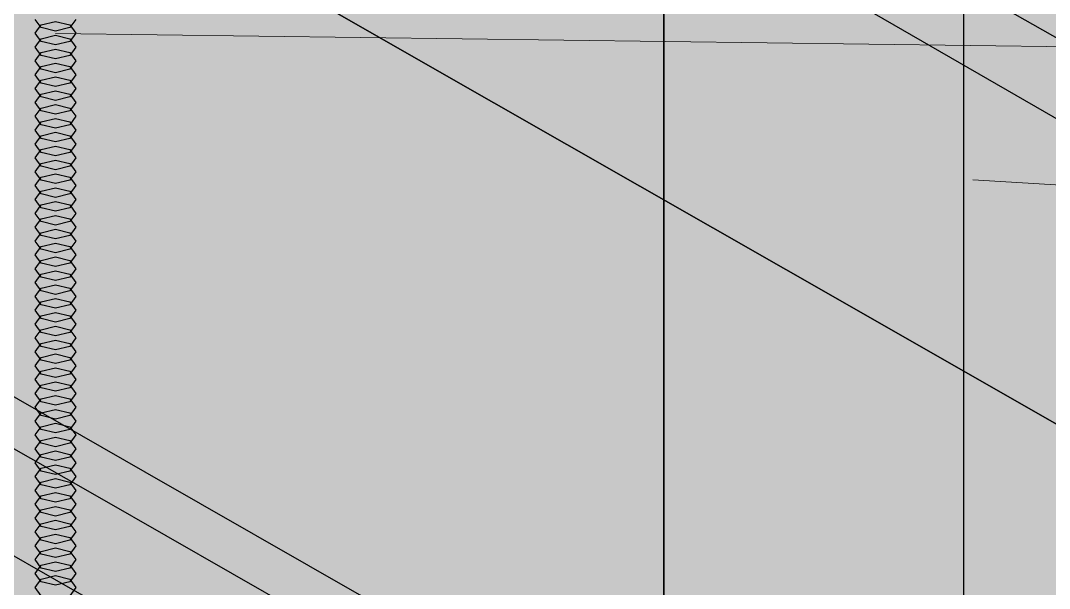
# Model space of a CAD drawing. Header units: metres. Extents: x 0 to 34.2, y 0 to 17.8.
# Drawn here: x 31.8743 to 32.1713, y 1.9508 to 2.1148 of the extents above; entities that cross this region are included whole.
import ezdxf

# ---------------------------------------------------------------- set-up
doc = ezdxf.new("R2010")
doc.units = ezdxf.units.M
doc.header["$LTSCALE"] = 0.25
doc.layers.add('ISO-ARISTAS', color=8, linetype='CONTINUOUS')
doc.layers.add('ISO-CONCRETO-SUP', color=254, linetype='CONTINUOUS', true_color=0xe8e8e8)
doc.layers.add('LLAMADAS', color=30, linetype='CONTINUOUS', lineweight=18)

msp = doc.modelspace()

# ---------------------------------------------------------------- linework, layer by layer
at = {"layer": 'ISO-ARISTAS', "color": 250}
for p, q in [((32.05999, 2.05692), (32.05999, 2.40963)), ((32.05999, 2.40963), (32.05999, 2.05692)), ((32.493, 1.90188), (31.67028, 2.37688)), ((32.14659, 2.00692), (32.14659, 2.35963)), ((32.14659, 2.00692), (32.14659, 2.35963)), ((31.98984, 2.1031), (31.92662, 2.13923)), ((31.92662, 2.13923), (31.98984, 2.1031)), ((32.20289, 2.09282), (32.13967, 2.12896)), ((31.88025, 2.11273), (31.87853, 2.11512)), ((31.88025, 2.11353), (31.88441, 2.11452)), ((31.88441, 2.11452), (31.88856, 2.11353)), ((31.89028, 2.11512), (31.88856, 2.11273)), ((31.87853, 2.11113), (31.88025, 2.11353)), ((31.88441, 2.11173), (31.88025, 2.11273)), ((31.88856, 2.11273), (31.88441, 2.11173)), ((31.88856, 2.11353), (31.89028, 2.11113)), ((31.88025, 2.10872), (31.87853, 2.11113)), ((31.87853, 2.10712), (31.88025, 2.10953)), ((31.88025, 2.10953), (31.88441, 2.11052)), ((31.88441, 2.10773), (31.88025, 2.10872)), ((31.88441, 2.11052), (31.88856, 2.10953)), ((31.88856, 2.10872), (31.88441, 2.10773)), ((31.89028, 2.11113), (31.88856, 2.10872)), ((31.88856, 2.10953), (31.89028, 2.10712)), ((31.88025, 2.10473), (31.87853, 2.10712)), ((31.87853, 2.10313), (31.88025, 2.10553)), ((31.88025, 2.10553), (31.88441, 2.10652)), ((31.88441, 2.10652), (31.88856, 2.10553)), ((31.89028, 2.10712), (31.88856, 2.10473)), ((31.88856, 2.10553), (31.89028, 2.10313)), ((31.88025, 2.10072), (31.87853, 2.10313)), ((31.88441, 2.10373), (31.88025, 2.10473)), ((31.88025, 2.10153), (31.88441, 2.10252)), ((31.88856, 2.10473), (31.88441, 2.10373)), ((31.88441, 2.10252), (31.88856, 2.10153)), ((31.89028, 2.10313), (31.88856, 2.10072)), ((32.05306, 2.06696), (31.98984, 2.1031)), ((31.98984, 2.1031), (32.05306, 2.06696)), ((31.87853, 2.09912), (31.88025, 2.10153)), ((31.88441, 2.09973), (31.88025, 2.10072)), ((31.88856, 2.10072), (31.88441, 2.09973)), ((31.88856, 2.10153), (31.89028, 2.09912)), ((31.88025, 2.09673), (31.87853, 2.09912)), ((31.87853, 2.09513), (31.88025, 2.09753)), ((31.88025, 2.09753), (31.88441, 2.09852)), ((31.88441, 2.09573), (31.88025, 2.09673)), ((31.88441, 2.09852), (31.88856, 2.09753)), ((31.88856, 2.09673), (31.88441, 2.09573)), ((31.89028, 2.09912), (31.88856, 2.09673)), ((31.88856, 2.09753), (31.89028, 2.09513)), ((31.88025, 2.09272), (31.87853, 2.09513)), ((31.88025, 2.09353), (31.88441, 2.09452)), ((31.88441, 2.09452), (31.88856, 2.09353)), ((31.89028, 2.09513), (31.88856, 2.09272)), ((31.87853, 2.09112), (31.88025, 2.09353)), ((31.88025, 2.08873), (31.87853, 2.09112)), ((31.88441, 2.09173), (31.88025, 2.09272)), ((31.88856, 2.09272), (31.88441, 2.09173)), ((31.88856, 2.09353), (31.89028, 2.09112)), ((31.89028, 2.09112), (31.88856, 2.08873)), ((31.87853, 2.08713), (31.88025, 2.08953)), ((31.88025, 2.08953), (31.88441, 2.09052)), ((31.88441, 2.08773), (31.88025, 2.08873)), ((31.88441, 2.09052), (31.88856, 2.08953)), ((31.88856, 2.08873), (31.88441, 2.08773)), ((31.88856, 2.08953), (31.89028, 2.08713)), ((31.88025, 2.08472), (31.87853, 2.08713)), ((31.87853, 2.08312), (31.88025, 2.08553)), ((31.88025, 2.08553), (31.88441, 2.08652)), ((31.88441, 2.08373), (31.88025, 2.08472)), ((31.88441, 2.08652), (31.88856, 2.08553)), ((31.88856, 2.08472), (31.88441, 2.08373)), ((31.89028, 2.08713), (31.88856, 2.08472)), ((31.88856, 2.08553), (31.89028, 2.08312)), ((31.88025, 2.08073), (31.87853, 2.08312)), ((31.88025, 2.08153), (31.88441, 2.08252)), ((31.88441, 2.08252), (31.88856, 2.08153)), ((31.89028, 2.08312), (31.88856, 2.08073)), ((31.87853, 2.07913), (31.88025, 2.08153)), ((31.88025, 2.07672), (31.87853, 2.07913)), ((31.88441, 2.07973), (31.88025, 2.08073)), ((31.88856, 2.08073), (31.88441, 2.07973)), ((31.88856, 2.08153), (31.89028, 2.07913)), ((31.89028, 2.07913), (31.88856, 2.07672)), ((31.87853, 2.07512), (31.88025, 2.07753)), ((31.88025, 2.07753), (31.88441, 2.07852)), ((31.88441, 2.07573), (31.88025, 2.07672)), ((31.88441, 2.07852), (31.88856, 2.07753)), ((31.88856, 2.07672), (31.88441, 2.07573)), ((31.88856, 2.07753), (31.89028, 2.07512)), ((31.88025, 2.07273), (31.87853, 2.07512)), ((31.87853, 2.07113), (31.88025, 2.07353)), ((31.88025, 2.07353), (31.88441, 2.07452)), ((31.88441, 2.07452), (31.88856, 2.07353)), ((31.89028, 2.07512), (31.88856, 2.07273)), ((31.88856, 2.07353), (31.89028, 2.07113)), ((31.88025, 2.06872), (31.87853, 2.07113)), ((31.88441, 2.07173), (31.88025, 2.07273)), ((31.88025, 2.06953), (31.88441, 2.07052)), ((31.88856, 2.07273), (31.88441, 2.07173)), ((31.88441, 2.07052), (31.88856, 2.06953)), ((31.89028, 2.07113), (31.88856, 2.06872)), ((31.87853, 2.06712), (31.88025, 2.06953)), ((31.88025, 2.06473), (31.87853, 2.06712)), ((31.88441, 2.06773), (31.88025, 2.06872)), ((31.88856, 2.06872), (31.88441, 2.06773)), ((31.88856, 2.06953), (31.89028, 2.06712)), ((31.89028, 2.06712), (31.88856, 2.06473)), ((32.11628, 2.03083), (32.05306, 2.06696)), ((32.05306, 2.06696), (32.11628, 2.03083)), ((31.87853, 2.06313), (31.88025, 2.06553)), ((31.88025, 2.06553), (31.88441, 2.06652)), ((31.88441, 2.06373), (31.88025, 2.06473)), ((31.88441, 2.06652), (31.88856, 2.06553)), ((31.88856, 2.06473), (31.88441, 2.06373)), ((31.88856, 2.06553), (31.89028, 2.06313)), ((31.88025, 2.06072), (31.87853, 2.06313)), ((31.87853, 2.05912), (31.88025, 2.06153)), ((31.88025, 2.06153), (31.88441, 2.06252)), ((31.88441, 2.06252), (31.88856, 2.06153)), ((31.89028, 2.06313), (31.88856, 2.06072)), ((31.88856, 2.06153), (31.89028, 2.05912)), ((31.88025, 2.05673), (31.87853, 2.05912)), ((31.88441, 2.05973), (31.88025, 2.06072)), ((31.88025, 2.05753), (31.88441, 2.05852)), ((31.88856, 2.06072), (31.88441, 2.05973)), ((31.88441, 2.05852), (31.88856, 2.05753)), ((31.89028, 2.05912), (31.88856, 2.05673)), ((31.87853, 2.05513), (31.88025, 2.05753)), ((31.88025, 2.05272), (31.87853, 2.05513)), ((31.88441, 2.05573), (31.88025, 2.05673)), ((31.88856, 2.05673), (31.88441, 2.05573)), ((31.88856, 2.05753), (31.89028, 2.05513)), ((31.89028, 2.05513), (31.88856, 2.05272)), ((32.05999, 1.70421), (32.05999, 2.05692)), ((32.05999, 2.05692), (32.05999, 1.70421)), ((31.87853, 2.05112), (31.88025, 2.05353)), ((31.88025, 2.05353), (31.88441, 2.05452)), ((31.88441, 2.05173), (31.88025, 2.05272)), ((31.88441, 2.05452), (31.88856, 2.05353)), ((31.88856, 2.05272), (31.88441, 2.05173)), ((31.88856, 2.05353), (31.89028, 2.05112)), ((31.88025, 2.04873), (31.87853, 2.05112)), ((31.87853, 2.04713), (31.88025, 2.04953)), ((31.88025, 2.04953), (31.88441, 2.05052)), ((31.88441, 2.05052), (31.88856, 2.04953)), ((31.89028, 2.05112), (31.88856, 2.04873)), ((31.88856, 2.04953), (31.89028, 2.04713)), ((31.88025, 2.04472), (31.87853, 2.04713)), ((31.88441, 2.04773), (31.88025, 2.04873)), ((31.88025, 2.04553), (31.88441, 2.04652)), ((31.88856, 2.04873), (31.88441, 2.04773)), ((31.88441, 2.04652), (31.88856, 2.04553)), ((31.89028, 2.04713), (31.88856, 2.04472)), ((31.87853, 2.04312), (31.88025, 2.04553)), ((31.88025, 2.04073), (31.87853, 2.04312)), ((31.88441, 2.04373), (31.88025, 2.04472)), ((31.88856, 2.04472), (31.88441, 2.04373)), ((31.88856, 2.04553), (31.89028, 2.04312)), ((31.89028, 2.04312), (31.88856, 2.04073)), ((31.87853, 2.03913), (31.88025, 2.04153)), ((31.88025, 2.04153), (31.88441, 2.04252)), ((31.88441, 2.03973), (31.88025, 2.04073)), ((31.88441, 2.04252), (31.88856, 2.04153)), ((31.88856, 2.04073), (31.88441, 2.03973)), ((31.88856, 2.04153), (31.89028, 2.03913)), ((31.88025, 2.03672), (31.87853, 2.03913)), ((31.87853, 2.03512), (31.88025, 2.03753)), ((31.88025, 2.03753), (31.88441, 2.03852)), ((31.88441, 2.03852), (31.88856, 2.03753)), ((31.89028, 2.03913), (31.88856, 2.03672)), ((31.88856, 2.03753), (31.89028, 2.03512)), ((31.88025, 2.03273), (31.87853, 2.03512)), ((31.88441, 2.03573), (31.88025, 2.03672)), ((31.88025, 2.03353), (31.88441, 2.03452)), ((31.88856, 2.03672), (31.88441, 2.03573)), ((31.88441, 2.03452), (31.88856, 2.03353)), ((31.89028, 2.03512), (31.88856, 2.03273)), ((31.87853, 2.03113), (31.88025, 2.03353)), ((31.88441, 2.03173), (31.88025, 2.03273)), ((31.88856, 2.03273), (31.88441, 2.03173)), ((31.88856, 2.03353), (31.89028, 2.03113)), ((31.88025, 2.02872), (31.87853, 2.03113)), ((31.87853, 2.02712), (31.88025, 2.02953)), ((31.88025, 2.02953), (31.88441, 2.03052)), ((31.88441, 2.02773), (31.88025, 2.02872)), ((31.88441, 2.03052), (31.88856, 2.02953)), ((31.88856, 2.02872), (31.88441, 2.02773)), ((31.89028, 2.03113), (31.88856, 2.02872)), ((31.88856, 2.02953), (31.89028, 2.02712)), ((32.1795, 1.99469), (32.11628, 2.03083)), ((32.11628, 2.03083), (32.1795, 1.99469)), ((31.88025, 2.02473), (31.87853, 2.02712)), ((31.87853, 2.02313), (31.88025, 2.02553)), ((31.88025, 2.02553), (31.88441, 2.02652)), ((31.88441, 2.02652), (31.88856, 2.02553)), ((31.89028, 2.02712), (31.88856, 2.02473)), ((31.88856, 2.02553), (31.89028, 2.02313)), ((31.88025, 2.02072), (31.87853, 2.02313)), ((31.88441, 2.02373), (31.88025, 2.02473)), ((31.88025, 2.02153), (31.88441, 2.02252)), ((31.88856, 2.02473), (31.88441, 2.02373)), ((31.88441, 2.02252), (31.88856, 2.02153)), ((31.89028, 2.02313), (31.88856, 2.02072)), ((31.84695, 2.0206), (31.91017, 1.98446)), ((31.87853, 2.01912), (31.88025, 2.02153)), ((31.88441, 2.01973), (31.88025, 2.02072)), ((31.88856, 2.02072), (31.88441, 2.01973)), ((31.88856, 2.02153), (31.89028, 2.01912)), ((31.88025, 2.01673), (31.87853, 2.01912)), ((31.87853, 2.01513), (31.88025, 2.01753)), ((31.88025, 2.01753), (31.88441, 2.01852)), ((31.88441, 2.01573), (31.88025, 2.01673)), ((31.88441, 2.01852), (31.88856, 2.01753)), ((31.88856, 2.01673), (31.88441, 2.01573)), ((31.89028, 2.01912), (31.88856, 2.01673)), ((31.88856, 2.01753), (31.89028, 2.01513)), ((31.88025, 2.01272), (31.87853, 2.01513)), ((31.87853, 2.01112), (31.88025, 2.01353)), ((31.88025, 2.01353), (31.88441, 2.01452)), ((31.88441, 2.01452), (31.88856, 2.01353)), ((31.89028, 2.01513), (31.88856, 2.01272)), ((31.88856, 2.01353), (31.89028, 2.01112)), ((31.89718, 1.97696), (31.83396, 2.0131)), ((31.89718, 1.97696), (31.83396, 2.0131)), ((31.88025, 2.00873), (31.87853, 2.01112)), ((31.88441, 2.01173), (31.88025, 2.01272)), ((31.88025, 2.00953), (31.88441, 2.01052)), ((31.88856, 2.01272), (31.88441, 2.01173)), ((31.88441, 2.01052), (31.88856, 2.00953)), ((31.89028, 2.01112), (31.88856, 2.00873)), ((31.87853, 2.00713), (31.88025, 2.00953)), ((31.88441, 2.00773), (31.88025, 2.00873)), ((31.88856, 2.00873), (31.88441, 2.00773)), ((31.88856, 2.00953), (31.89028, 2.00713)), ((31.88025, 2.00472), (31.87853, 2.00713)), ((31.87853, 2.00312), (31.88025, 2.00553)), ((31.88025, 2.00553), (31.88441, 2.00652)), ((31.88441, 2.00373), (31.88025, 2.00472)), ((31.88441, 2.00652), (31.88856, 2.00553)), ((31.88856, 2.00472), (31.88441, 2.00373)), ((31.89028, 2.00713), (31.88856, 2.00472)), ((31.88856, 2.00553), (31.89028, 2.00312)), ((32.14659, 1.65421), (32.14659, 2.00692)), ((32.14659, 1.65421), (32.14659, 2.00692)), ((31.88025, 2.00073), (31.87853, 2.00312)), ((31.88025, 2.00152), (31.88441, 2.00252)), ((31.88441, 2.00252), (31.88856, 2.00152)), ((31.89028, 2.00312), (31.88856, 2.00073)), ((31.87853, 1.99913), (31.88025, 2.00152)), ((31.88025, 1.99672), (31.87853, 1.99913)), ((31.88441, 1.99973), (31.88025, 2.00073)), ((31.88856, 2.00073), (31.88441, 1.99973)), ((31.88856, 2.00152), (31.89028, 1.99913)), ((31.89028, 1.99913), (31.88856, 1.99672)), ((31.87853, 1.99513), (31.88025, 1.99752)), ((31.88025, 1.99752), (31.88441, 1.99852)), ((31.88441, 1.99573), (31.88025, 1.99672)), ((31.88441, 1.99852), (31.88856, 1.99752)), ((31.88856, 1.99672), (31.88441, 1.99573)), ((31.88856, 1.99752), (31.89028, 1.99513)), ((31.88025, 1.99272), (31.87853, 1.99513)), ((31.87853, 1.99113), (31.88025, 1.99352)), ((31.88025, 1.99352), (31.88441, 1.99452)), ((31.88441, 1.99173), (31.88025, 1.99272)), ((31.88441, 1.99452), (31.88856, 1.99352)), ((31.88856, 1.99272), (31.88441, 1.99173)), ((31.89028, 1.99513), (31.88856, 1.99272)), ((31.88856, 1.99352), (31.89028, 1.99113)), ((31.88025, 1.98872), (31.87853, 1.99113)), ((31.88025, 1.98952), (31.88441, 1.99052)), ((31.88441, 1.99052), (31.88856, 1.98952)), ((31.89028, 1.99113), (31.88856, 1.98872)), ((31.87853, 1.98713), (31.88025, 1.98952)), ((31.88025, 1.98472), (31.87853, 1.98713)), ((31.88441, 1.98773), (31.88025, 1.98872)), ((31.88856, 1.98872), (31.88441, 1.98773)), ((31.88856, 1.98952), (31.89028, 1.98713)), ((31.89028, 1.98713), (31.88856, 1.98472)), ((31.87853, 1.98313), (31.88025, 1.98552)), ((31.88025, 1.98552), (31.88441, 1.98652)), ((31.88441, 1.98373), (31.88025, 1.98472)), ((31.88441, 1.98652), (31.88856, 1.98552)), ((31.88856, 1.98472), (31.88441, 1.98373)), ((31.88856, 1.98552), (31.89028, 1.98313)), ((31.91017, 1.98446), (31.97339, 1.94833)), ((31.88025, 1.98072), (31.87853, 1.98313)), ((31.87853, 1.97913), (31.88025, 1.98152)), ((31.88025, 1.98152), (31.88441, 1.98252)), ((31.88441, 1.98252), (31.88856, 1.98152)), ((31.89028, 1.98313), (31.88856, 1.98072)), ((31.88856, 1.98152), (31.89028, 1.97913)), ((31.88025, 1.97672), (31.87853, 1.97913)), ((31.88441, 1.97973), (31.88025, 1.98072)), ((31.88025, 1.97752), (31.88441, 1.97852)), ((31.88856, 1.98072), (31.88441, 1.97973)), ((31.88441, 1.97852), (31.88856, 1.97752)), ((31.89028, 1.97913), (31.88856, 1.97672)), ((31.87853, 1.97513), (31.88025, 1.97752)), ((31.88025, 1.97272), (31.87853, 1.97513)), ((31.88441, 1.97573), (31.88025, 1.97672)), ((31.88856, 1.97672), (31.88441, 1.97573)), ((31.88856, 1.97752), (31.89028, 1.97513)), ((31.89028, 1.97513), (31.88856, 1.97272)), ((31.9604, 1.94082), (31.89718, 1.97696)), ((31.9604, 1.94082), (31.89718, 1.97696)), ((31.87853, 1.97113), (31.88025, 1.97352)), ((31.88025, 1.97352), (31.88441, 1.97452)), ((31.88441, 1.97173), (31.88025, 1.97272)), ((31.88441, 1.97452), (31.88856, 1.97352)), ((31.88856, 1.97272), (31.88441, 1.97173)), ((31.88856, 1.97352), (31.89028, 1.97113)), ((31.88025, 1.96872), (31.87853, 1.97113)), ((31.87853, 1.96713), (31.88025, 1.96952)), ((31.88025, 1.96952), (31.88441, 1.97052)), ((31.88441, 1.97052), (31.88856, 1.96952)), ((31.89028, 1.97113), (31.88856, 1.96872)), ((31.88856, 1.96952), (31.89028, 1.96713)), ((31.88025, 1.96472), (31.87853, 1.96713)), ((31.88441, 1.96773), (31.88025, 1.96872)), ((31.88025, 1.96552), (31.88441, 1.96652)), ((31.88856, 1.96872), (31.88441, 1.96773)), ((31.88441, 1.96652), (31.88856, 1.96552)), ((31.89028, 1.96713), (31.88856, 1.96472)), ((31.8634, 1.96537), (31.92662, 1.92923)), ((31.8634, 1.96537), (31.92662, 1.92923)), ((31.87853, 1.96313), (31.88025, 1.96552)), ((31.88025, 1.96072), (31.87853, 1.96313)), ((31.88441, 1.96373), (31.88025, 1.96472)), ((31.88856, 1.96472), (31.88441, 1.96373)), ((31.88856, 1.96552), (31.89028, 1.96313)), ((31.89028, 1.96313), (31.88856, 1.96072)), ((31.87853, 1.95913), (31.88025, 1.96152)), ((31.88025, 1.96152), (31.88441, 1.96252)), ((31.88441, 1.95973), (31.88025, 1.96072)), ((31.88441, 1.96252), (31.88856, 1.96152)), ((31.88856, 1.96072), (31.88441, 1.95973)), ((31.88856, 1.96152), (31.89028, 1.95913)), ((31.88025, 1.95672), (31.87853, 1.95913)), ((31.87853, 1.95513), (31.88025, 1.95752)), ((31.88025, 1.95752), (31.88441, 1.95852)), ((31.88441, 1.95852), (31.88856, 1.95752)), ((31.89028, 1.95913), (31.88856, 1.95672)), ((31.88856, 1.95752), (31.89028, 1.95513)), ((31.88025, 1.95272), (31.87853, 1.95513)), ((31.88441, 1.95573), (31.88025, 1.95672)), ((31.88025, 1.95352), (31.88441, 1.95452)), ((31.88856, 1.95672), (31.88441, 1.95573)), ((31.88441, 1.95452), (31.88856, 1.95352)), ((31.89028, 1.95513), (31.88856, 1.95272)), ((31.87853, 1.95112), (31.88025, 1.95352)), ((31.88025, 1.94872), (31.87853, 1.95112)), ((31.88441, 1.95173), (31.88025, 1.95272)), ((31.88856, 1.95272), (31.88441, 1.95173)), ((31.88856, 1.95352), (31.89028, 1.95112)), ((31.89028, 1.95112), (31.88856, 1.94872))]:
    msp.add_line(p, q, dxfattribs=at)
at = {"layer": 'ISO-CONCRETO-SUP', "true_color": 0x575d65}
for points in [[(32.2765, 2.18192), (32.05999, 2.05692), (32.2765, 2.53463), (32.05999, 2.40963)], [(32.3631, 2.13192), (32.14659, 2.00692), (32.3631, 2.48463), (32.14659, 2.35963)], [(32.2765, 1.82921), (32.05999, 1.70421), (32.2765, 2.18192), (32.05999, 2.05692)], [(32.3631, 1.77921), (32.14659, 1.65421), (32.3631, 2.13192), (32.14659, 2.00692)]]:
    msp.add_solid(points, dxfattribs=at)
at = {"layer": 'ISO-CONCRETO-SUP', "true_color": 0x616771}
for points in [[(32.05999, 2.05692), (32.14659, 2.00692), (32.05999, 2.40963), (32.14659, 2.35963)], [(32.05999, 1.70421), (32.14659, 1.65421), (32.05999, 2.05692), (32.14659, 2.00692)]]:
    msp.add_solid(points, dxfattribs=at)
at = {"layer": 'ISO-CONCRETO-SUP', "true_color": 0xaaadb3}
for points in [[(31.8634, 2.10537), (31.92662, 2.06923), (31.8634, 2.17537), (31.92662, 2.13923)], [(31.92662, 2.06923), (31.98984, 2.0331), (31.92662, 2.13923), (31.98984, 2.1031)], [(31.8634, 2.03537), (31.92662, 1.99923), (31.8634, 2.10537), (31.92662, 2.06923)], [(31.98984, 2.0331), (32.05306, 1.99696), (31.98984, 2.1031), (32.05306, 2.06696)], [(31.92662, 1.99923), (31.98984, 1.9631), (31.92662, 2.06923), (31.98984, 2.0331)], [(32.05306, 1.99696), (32.11628, 1.96083), (32.05306, 2.06696), (32.11628, 2.03083)], [(31.8634, 1.96537), (31.92662, 1.92923), (31.8634, 2.03537), (31.92662, 1.99923)], [(31.98984, 1.9631), (32.05306, 1.92696), (31.98984, 2.0331), (32.05306, 1.99696)], [(32.11628, 1.96083), (32.1795, 1.92469), (32.11628, 2.03083), (32.1795, 1.99469)], [(31.83396, 1.9431), (31.89718, 1.90696), (31.83396, 2.0131), (31.89718, 1.97696)], [(31.92662, 1.92923), (31.98984, 1.8931), (31.92662, 1.99923), (31.98984, 1.9631)], [(32.05306, 1.92696), (32.11628, 1.89082), (32.05306, 1.99696), (32.11628, 1.96083)], [(31.89718, 1.90696), (31.9604, 1.87082), (31.89718, 1.97696), (31.9604, 1.94082)], [(31.98984, 1.8931), (32.05306, 1.85696), (31.98984, 1.9631), (32.05306, 1.92696)], [(32.11628, 1.89082), (32.1795, 1.85469), (32.11628, 1.96083), (32.1795, 1.92469)]]:
    msp.add_solid(points, dxfattribs=at)
at = {"layer": 'ISO-CONCRETO-SUP', "true_color": 0xc1c5cc}
for points in [[(31.92662, 2.13923), (31.98984, 2.1031), (31.96993, 2.17023), (32.03315, 2.1341)], [(32.03315, 2.1341), (32.09637, 2.09796), (32.07645, 2.16509), (32.13967, 2.12896)], [(31.98984, 2.1031), (32.05306, 2.06696), (32.03315, 2.1341), (32.09637, 2.09796)], [(32.09637, 2.09796), (32.15959, 2.06182), (32.13967, 2.12896), (32.20289, 2.09282)], [(32.05306, 2.06696), (32.11628, 2.03083), (32.09637, 2.09796), (32.15959, 2.06182)], [(32.15959, 2.06182), (32.2228, 2.02569), (32.20289, 2.09282), (32.26611, 2.05669)], [(32.11628, 2.03083), (32.1795, 1.99469), (32.15959, 2.06182), (32.2228, 2.02569)]]:
    msp.add_solid(points, dxfattribs=at)
at = {"layer": 'ISO-CONCRETO-SUP', "true_color": 0x696a6e}
for points in [[(31.87853, 2.07027), (31.88025, 2.07267), (31.87853, 2.14065), (31.88025, 2.14305)], [(31.89028, 2.07027), (31.88856, 2.06787), (31.89028, 2.14065), (31.88856, 2.13825)], [(31.87853, 1.99989), (31.88025, 2.00229), (31.87853, 2.07027), (31.88025, 2.07267)], [(31.89028, 1.99989), (31.88856, 1.99749), (31.89028, 2.07027), (31.88856, 2.06787)], [(31.87853, 1.92951), (31.88025, 1.93191), (31.87853, 1.99989), (31.88025, 2.00229)], [(31.89028, 1.92951), (31.88856, 1.92711), (31.89028, 1.99989), (31.88856, 1.99749)]]:
    msp.add_solid(points, dxfattribs=at)
at = {"layer": 'ISO-CONCRETO-SUP', "true_color": 0x87888d}
for points in [[(31.88025, 2.07267), (31.88441, 2.07366), (31.88025, 2.14305), (31.88441, 2.14404)], [(31.88856, 2.06787), (31.88441, 2.06687), (31.88856, 2.13825), (31.88441, 2.13726)], [(31.88025, 2.00229), (31.88441, 2.00328), (31.88025, 2.07267), (31.88441, 2.07366)], [(31.88856, 1.99749), (31.88441, 1.99649), (31.88856, 2.06787), (31.88441, 2.06687)], [(31.88025, 1.93191), (31.88441, 1.9329), (31.88025, 2.00229), (31.88441, 2.00328)], [(31.88856, 1.92711), (31.88441, 1.92611), (31.88856, 1.99749), (31.88441, 1.99649)]]:
    msp.add_solid(points, dxfattribs=at)
at = {"layer": 'ISO-CONCRETO-SUP', "true_color": 0x8e9095}
for points in [[(31.88441, 2.07366), (31.88856, 2.07267), (31.88441, 2.14404), (31.88856, 2.14305)], [(31.88441, 2.06687), (31.88025, 2.06787), (31.88441, 2.13726), (31.88025, 2.13825)], [(31.88441, 2.00328), (31.88856, 2.00229), (31.88441, 2.07366), (31.88856, 2.07267)], [(31.88441, 1.99649), (31.88025, 1.99749), (31.88441, 2.06687), (31.88025, 2.06787)], [(31.88441, 1.9329), (31.88856, 1.93191), (31.88441, 2.00328), (31.88856, 2.00229)], [(31.88441, 1.92611), (31.88025, 1.92711), (31.88441, 1.99649), (31.88025, 1.99749)]]:
    msp.add_solid(points, dxfattribs=at)
at = {"layer": 'ISO-CONCRETO-SUP', "true_color": 0x7b7d81}
for points in [[(31.88856, 2.07267), (31.89028, 2.07027), (31.88856, 2.14305), (31.89028, 2.14065)], [(31.88025, 2.06787), (31.87853, 2.07027), (31.88025, 2.13825), (31.87853, 2.14065)], [(31.88025, 1.99749), (31.87853, 1.99989), (31.88025, 2.06787), (31.87853, 2.07027)], [(31.88856, 2.00229), (31.89028, 1.99989), (31.88856, 2.07267), (31.89028, 2.07027)], [(31.88856, 1.93191), (31.89028, 1.92951), (31.88856, 2.00229), (31.89028, 1.99989)], [(31.88025, 1.92711), (31.87853, 1.92951), (31.88025, 1.99749), (31.87853, 1.99989)]]:
    msp.add_solid(points, dxfattribs=at)
at = {"layer": 'ISO-CONCRETO-SUP', "true_color": 0xbcc0c7}
for points in [[(31.84695, 2.0206), (31.91017, 1.98446), (31.83396, 2.0131), (31.89718, 1.97696)], [(31.91017, 1.98446), (31.97339, 1.94833), (31.89718, 1.97696), (31.9604, 1.94082)], [(31.8634, 1.96537), (31.92662, 1.92923), (31.81144, 1.93537), (31.87466, 1.89923)]]:
    msp.add_solid(points, dxfattribs=at)
at = {"layer": 'LLAMADAS'}
for p, q in [((33.25, 2.093), (31.88441, 2.11103)), ((33.25, 2.00325), (32.14919, 2.06876))]:
    msp.add_line(p, q, dxfattribs=at)
for points in [[(31.88441, 2.11103), (31.89535, 2.10704), (31.89546, 2.11474)], [(32.14919, 2.06876), (32.15994, 2.06427), (32.1604, 2.07195)]]:
    msp.add_solid(points, dxfattribs=at)

doc.saveas('drawing.dxf')
